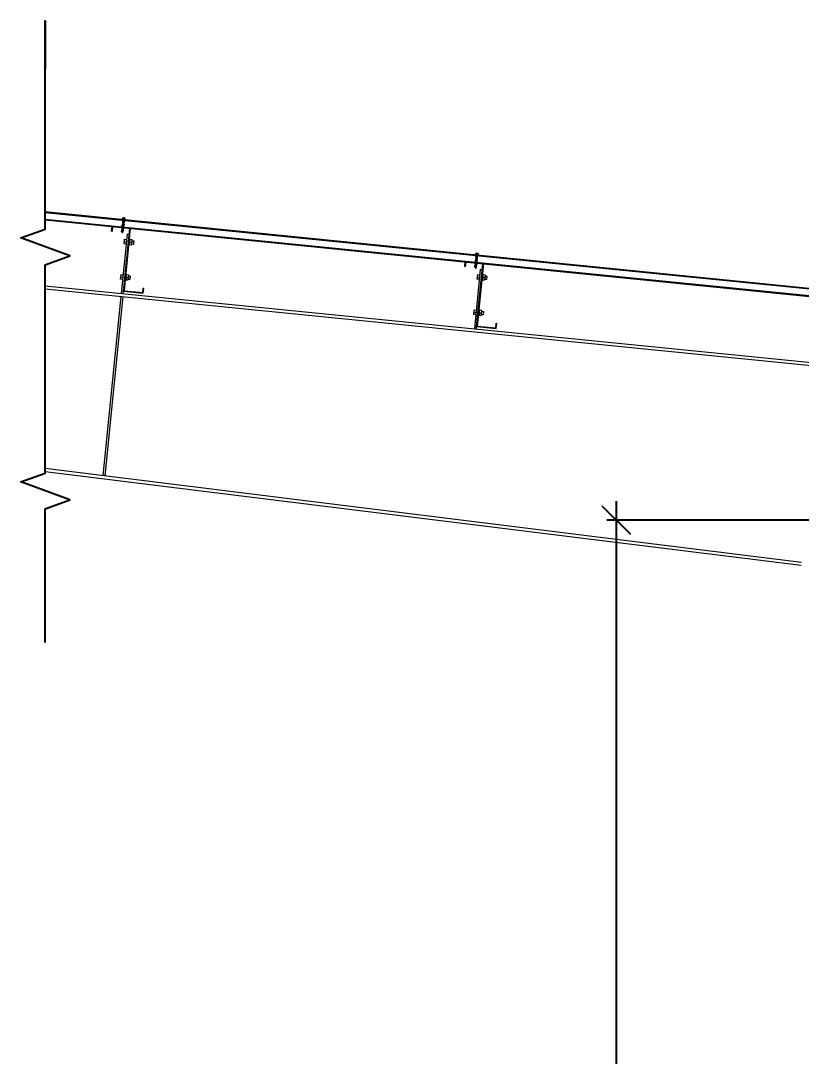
# Model space of a CAD drawing. Header units: inches. Extents: x 1359 to 46357, y -3807 to 191.
# Drawn here: x 23354.5 to 23395.6, y -838.7 to -784.2 of the extents above; entities that cross this region are included whole.
import ezdxf

# ---------------------------------------------------------------- set-up
doc = ezdxf.new("R2010")
doc.units = ezdxf.units.IN
doc.header["$MEASUREMENT"] = 0
doc.layers.add('Bolt', color=1, linetype='Continuous', lineweight=0)
doc.layers.add('S-STEEL-BEAM', color=3, linetype='Continuous', lineweight=0)
for name, color, linetype in [('flashing', 6, 'Continuous'), ('ROOFING', 4, 'Continuous'), ('STRUCTURE', 1, 'Continuous')]:
    doc.layers.add(name, color=color, linetype=linetype)
doc.styles.add('ST1', font='vntimeh.shx', dxfattribs={"width": 0.6})
doc.dimstyles.new('75', dxfattribs={"dimtxt": 3, "dimasz": 1.5, "dimexe": 0.5, "dimexo": 0.5, "dimgap": 1, "dimtad": 1, "dimdec": 0, "dimlfac": 75, "dimzin": 0, "dimdsep": 46, "dimtxsty": 'ST1', "dimblk": 'OBLIQUE', "dimcen": 1, "dimdle": 1, "dimclrd": 8, "dimclre": 8, "dimclrt": 3, "dimadec": 0, "dimazin": 0, "dimtfac": 1, "dimtdec": 0, "dimtix": 1, "dimtmove": 1, "dimatfit": 3, "dimfxl": 0, "dimtfill": 1, "dimtolj": 1, "dimtzin": 0, "dimlwd": -1, "dimlwe": -1, "dimarcsym": 1})

# ---------------------------------------------------------------- blocks, each defined once
blk = doc.blocks.new('*A154')
at = {"layer": 'S-STEEL-BEAM', "color": 2, "linetype": 'Continuous', "lineweight": 0}
for p, q in [((392.244, 305.264), (392.26, 305.429)), ((392.274, 305.412), (392.259, 305.262)), ((392.26, 305.429), (392.857, 305.37)), ((392.84, 305.356), (392.274, 305.412)), ((392.634, 303.298), (392.84, 305.356)), ((392.857, 305.37), (392.652, 303.313)), ((392.259, 305.262), (392.244, 305.264)), ((392.634, 303.298), (393.281, 303.234)), ((392.652, 303.313), (393.267, 303.251)), ((393.267, 303.251), (393.282, 303.401)), ((393.281, 303.234), (393.298, 303.4)), ((393.282, 303.401), (393.298, 303.4))]:
    blk.add_line(p, q, dxfattribs=at)
blk = doc.blocks.new('*A155')
at = {"layer": 'S-STEEL-BEAM', "color": 2, "linetype": 'Continuous', "lineweight": 0}
for p, q in [((403.852, 304.103), (403.869, 304.269)), ((403.868, 304.101), (403.852, 304.103)), ((403.883, 304.251), (403.868, 304.101)), ((403.869, 304.269), (404.466, 304.209)), ((404.449, 304.195), (403.883, 304.251)), ((404.243, 302.137), (404.449, 304.195)), ((404.466, 304.209), (404.26, 302.152)), ((404.243, 302.137), (404.89, 302.073)), ((404.26, 302.152), (404.876, 302.09)), ((404.876, 302.09), (404.891, 302.24)), ((404.89, 302.073), (404.906, 302.239)), ((404.891, 302.24), (404.906, 302.239))]:
    blk.add_line(p, q, dxfattribs=at)
blk = doc.blocks.new('*A177')
at = {"layer": 'S-STEEL-BEAM', "color": 2, "linetype": 'Continuous', "lineweight": 0}
for p, q in [((404.363, 304.01), (404.168, 302.061)), ((404.43, 304.003), (404.363, 304.01)), ((404.235, 302.054), (404.243, 302.137))]:
    blk.add_line(p, q, dxfattribs=at)
blk = doc.blocks.new('*A183')
at = {"layer": 'Bolt', "color": 7, "linetype": 'Continuous', "lineweight": 0}
for p, q in [((392.656, 304.854), (392.671, 305.003)), ((392.671, 305.003), (392.737, 304.997)), ((392.822, 305.013), (392.842, 305.011)), ((392.842, 305.011), (392.822, 304.812)), ((392.923, 304.982), (392.84, 304.99)), ((392.722, 304.847), (392.656, 304.854)), ((392.664, 304.928), (392.73, 304.922)), ((392.802, 304.814), (392.822, 304.812)), ((392.825, 304.833), (392.907, 304.825)), ((392.832, 304.912), (392.915, 304.903)), ((392.907, 304.825), (392.923, 304.982)), ((392.91, 304.854), (392.973, 304.847)), ((392.92, 304.953), (392.983, 304.947)), ((392.973, 304.847), (392.974, 304.854)), ((392.974, 304.854), (392.983, 304.947)), ((392.54, 303.693), (392.555, 303.842)), ((392.606, 303.686), (392.54, 303.693)), ((392.548, 303.768), (392.613, 303.761)), ((392.555, 303.842), (392.621, 303.836)), ((392.686, 303.653), (392.706, 303.651)), ((392.706, 303.852), (392.726, 303.85)), ((392.726, 303.85), (392.706, 303.651)), ((392.708, 303.672), (392.791, 303.664)), ((392.716, 303.751), (392.799, 303.742)), ((392.807, 303.821), (392.724, 303.83)), ((392.791, 303.664), (392.807, 303.821)), ((392.794, 303.693), (392.857, 303.686)), ((392.804, 303.792), (392.867, 303.786)), ((392.857, 303.686), (392.858, 303.693)), ((392.858, 303.693), (392.867, 303.786))]:
    blk.add_line(p, q, dxfattribs=at)
blk = doc.blocks.new('*A184')
at = {"layer": 'S-STEEL-BEAM', "color": 2, "linetype": 'Continuous', "lineweight": 0}
for p, q in [((392.754, 305.171), (392.56, 303.222)), ((392.821, 305.164), (392.754, 305.171)), ((392.626, 303.215), (392.634, 303.298))]:
    blk.add_line(p, q, dxfattribs=at)
blk = doc.blocks.new('*A185')
at = {"layer": 'Bolt', "color": 7, "linetype": 'Continuous', "lineweight": 0}
for p, q in [((404.265, 303.693), (404.28, 303.842)), ((404.331, 303.686), (404.265, 303.693)), ((404.273, 303.768), (404.338, 303.761)), ((404.28, 303.842), (404.346, 303.836)), ((404.41, 303.653), (404.431, 303.651)), ((404.43, 303.852), (404.451, 303.85)), ((404.451, 303.85), (404.431, 303.651)), ((404.433, 303.672), (404.516, 303.664)), ((404.441, 303.751), (404.524, 303.742)), ((404.532, 303.821), (404.449, 303.829)), ((404.516, 303.664), (404.532, 303.821)), ((404.519, 303.693), (404.582, 303.686)), ((404.529, 303.792), (404.592, 303.786)), ((404.582, 303.686), (404.583, 303.693)), ((404.583, 303.693), (404.592, 303.786)), ((404.149, 302.532), (404.164, 302.681)), ((404.157, 302.607), (404.222, 302.6)), ((404.164, 302.681), (404.23, 302.675)), ((404.314, 302.691), (404.335, 302.689)), ((404.335, 302.689), (404.315, 302.49)), ((404.416, 302.66), (404.333, 302.669)), ((404.4, 302.503), (404.416, 302.66)), ((404.413, 302.631), (404.476, 302.625)), ((404.467, 302.532), (404.476, 302.625)), ((404.215, 302.525), (404.149, 302.532)), ((404.294, 302.492), (404.315, 302.49)), ((404.317, 302.511), (404.4, 302.503)), ((404.325, 302.59), (404.408, 302.582)), ((404.403, 302.532), (404.466, 302.525)), ((404.466, 302.525), (404.467, 302.532))]:
    blk.add_line(p, q, dxfattribs=at)
blk = doc.blocks.new('*A175')
at = {"layer": 'S-STEEL-BEAM', "color": 2, "linetype": 'Continuous', "lineweight": 0}
for p, q in [((391.969, 297.236), (392.558, 303.122)), ((392.608, 303.117), (392.019, 297.23)), ((392.019, 297.23), (391.994, 297.233))]:
    blk.add_line(p, q, dxfattribs=at)
blk = doc.blocks.new('_Oblique')
at = {"color": 0, "linetype": 'ByBlock', "lineweight": -2}
blk.add_line((-0.5, -0.5), (0.5, 0.5), dxfattribs=at)
blk = doc.blocks.new('*D313')
at = {"layer": 'Defpoints', "color": 0, "transparency": 16777216}
for p in [(23385.88, -810.51), (23408.76, -810.51), (23408.76, -896.517)]:
    blk.add_point(p, dxfattribs=at)
at = {"layer": 'flashing', "color": 8, "linetype": 'Continuous', "transparency": 16777216}
for p, q in [((23385.88, -897.517), (23385.88, -809.51)), ((23408.26, -810.51), (23385.38, -810.51)), ((23408.26, -896.517), (23385.38, -896.517))]:
    blk.add_line(p, q, dxfattribs=at)
at = {"layer": 'flashing', "color": 8, "transparency": 16777216, "xscale": 1.5, "yscale": 1.5, "zscale": 1.5}
for p, rotation in [((23385.88, -810.51), 90), ((23385.88, -896.517), 270)]:
    blk.add_blockref('_Oblique', p, dxfattribs=dict(at, rotation=rotation))
at = {"layer": 'flashing', "color": 3, "transparency": 16777216, "insert": (23383.38, -853.514), "char_height": 3, "attachment_point": 5, "rotation": 90, "style": 'ST1', "bg_fill": 3, "box_fill_scale": 1.25, "bg_fill_color": 256, "bg_fill_true_color": 13158600, "bg_fill_transparency": 0}
blk.add_mtext('\\A1;6450', dxfattribs=at)
blk = doc.blocks.new('A$C26A6701F')
at = {"layer": 'STRUCTURE', "color": 1, "linetype": 'Continuous'}
for p, q in [((0, 17.2), (1.3, 17.5)), ((0, 17.1), (0, 17.2)), ((0, 17.2), (4, 17.2)), ((4, 17.1), (0, 17.1)), ((3.9, 16.7), (0.1, 16.7)), ((0.4, 17.8), (3.6, 17.8)), ((0.4, 17.6), (1.2, 17.6)), ((0.9, 17.8), (0.9, 18.8)), ((1, 17.8), (1, 18.6)), ((1.1, 18.9), (2.9, 18.9)), ((1.2, 16.7), (1.1, 16.7)), ((1.1, 16.7), (1.4, 16.6)), ((1.1, 16.7), (1.4, 16.7)), ((1.1, 16.2), (2.9, 16.5)), ((1.4, 16.4), (1.1, 16.2)), ((1.1, 16.2), (1.4, 16.1)), ((1.1, 15.7), (2.9, 16)), ((1.4, 15.9), (1.1, 15.7)), ((1.1, 15.7), (1.4, 15.6)), ((1.4, 15.5), (1.1, 15.2)), ((1.1, 15.2), (2.9, 15.5)), ((1.1, 15.2), (1.4, 15.1)), ((1.4, 15), (1.1, 14.8)), ((1.1, 14.8), (2.9, 15)), ((1.1, 14.8), (1.4, 14.7)), ((1.1, 14.3), (2.9, 14.6)), ((1.4, 14.5), (1.1, 14.3)), ((1.1, 14.3), (1.4, 14.2)), ((1.1, 13.8), (2.9, 14.1)), ((1.4, 14), (1.1, 13.8)), ((1.1, 13.8), (1.4, 13.7)), ((1.1, 13.3), (2.9, 13.6)), ((1.2, 17.6), (2.8, 17.6)), ((1.3, 17.5), (1.3, 17.6)), ((1.3, 17.5), (2.7, 17.5)), ((1.4, 16.6), (2.4, 16.7)), ((2.7, 16.6), (1.4, 16.4)), ((1.4, 16.4), (1.4, 16.6)), ((1.4, 16.1), (2.7, 16.3)), ((2.7, 16.1), (1.4, 15.9)), ((1.4, 15.9), (1.4, 16.1)), ((1.4, 15.6), (2.7, 15.8)), ((2.7, 15.6), (1.4, 15.5)), ((1.4, 15.5), (1.4, 15.6)), ((1.4, 15.1), (2.7, 15.3)), ((2.7, 15.2), (1.4, 15)), ((1.4, 15), (1.4, 15.1)), ((1.4, 14.7), (2.7, 14.9)), ((2.7, 14.7), (1.4, 14.5)), ((1.4, 14.5), (1.4, 14.7)), ((1.4, 14.2), (2.7, 14.4)), ((2.7, 14.2), (1.4, 14)), ((1.4, 14), (1.4, 14.2)), ((1.4, 13.7), (2.7, 13.9)), ((2.7, 13.7), (1.4, 13.6)), ((1.4, 13.6), (1.4, 13.7)), ((1.9, 18.6), (2, 17.8)), ((2, 17.8), (2.1, 18.6)), ((2.7, 17.5), (2.7, 17.6)), ((2.7, 17.5), (4, 17.2)), ((2.7, 16.6), (2.7, 16.7)), ((2.7, 16.6), (2.9, 16.5)), ((2.7, 16.3), (2.9, 16.5)), ((2.7, 16.1), (2.7, 16.3)), ((2.7, 16.1), (2.9, 16)), ((2.7, 15.8), (2.9, 16)), ((2.7, 15.6), (2.7, 15.8)), ((2.7, 15.6), (2.9, 15.5)), ((2.7, 15.3), (2.9, 15.5)), ((2.7, 15.2), (2.7, 15.3)), ((2.7, 15.2), (2.9, 15)), ((2.7, 14.9), (2.9, 15)), ((2.7, 14.7), (2.7, 14.9)), ((2.7, 14.7), (2.9, 14.6)), ((2.7, 14.4), (2.9, 14.6)), ((2.7, 14.2), (2.7, 14.4)), ((2.7, 14.2), (2.9, 14.1)), ((2.7, 13.9), (2.9, 14.1)), ((2.7, 13.7), (2.7, 13.9)), ((2.7, 13.7), (2.9, 13.6)), ((2.7, 13.4), (2.9, 13.6)), ((2.8, 17.6), (3.6, 17.6)), ((3, 18.6), (3, 17.8)), ((3.1, 17.8), (3.1, 18.8)), ((4, 17.2), (4, 17.1)), ((1, 6.2), (2.8, 6.5)), ((1.3, 6.4), (1, 6.2)), ((1, 6.2), (1.3, 6.1)), ((1.3, 6), (1, 5.8)), ((1, 5.8), (2.8, 6)), ((1, 5.8), (1.3, 5.6)), ((1, 5.3), (2.8, 5.6)), ((1.3, 5.5), (1, 5.3)), ((1, 5.3), (1.3, 5.2)), ((1, 4.8), (2.8, 5.1)), ((1.3, 5), (1, 4.8)), ((1, 4.8), (1.3, 4.7)), ((1, 4.3), (2.8, 4.6)), ((1.3, 4.5), (1, 4.3)), ((1, 4.3), (1.3, 4.2)), ((1.3, 4.1), (1, 3.9)), ((1, 3.9), (2.8, 4.1)), ((1, 3.9), (1.3, 3.8)), ((1.3, 3.6), (1, 3.4)), ((1, 3.4), (2.3, 3.6)), ((1, 3.4), (1.3, 3.3)), ((1.4, 13.6), (1.1, 13.3)), ((1.1, 13.3), (1.4, 13.2)), ((1.1, 12.9), (2.9, 13.2)), ((1.4, 13.1), (1.1, 12.9)), ((1.1, 12.9), (1.4, 12.8)), ((1.1, 12.4), (2.9, 12.7)), ((1.4, 12.6), (1.1, 12.4)), ((1.1, 12.4), (1.4, 12.3)), ((1.1, 11.9), (2.9, 12.2)), ((1.4, 12.1), (1.1, 11.9)), ((1.1, 11.9), (1.4, 11.8)), ((1.4, 11.7), (1.1, 11.5)), ((1.1, 11.5), (2.9, 11.7)), ((1.1, 11.5), (1.4, 11.3)), ((1.1, 11), (2.9, 11.3)), ((1.4, 11.2), (1.1, 11)), ((1.1, 11), (1.3, 10.9)), ((1.1, 10.5), (2.9, 10.8)), ((1.4, 10.7), (1.1, 10.5)), ((1.1, 10.5), (1.3, 10.4)), ((1.1, 10), (2.9, 10.3)), ((1.3, 10.2), (1.1, 10)), ((1.1, 10), (1.3, 9.9)), ((1.3, 9.8), (1.1, 9.6)), ((1.1, 9.6), (2.9, 9.8)), ((1.1, 9.6), (1.3, 9.4)), ((1.1, 9.1), (2.8, 9.4)), ((1.3, 9.3), (1.1, 9.1)), ((1.1, 9.1), (1.3, 9)), ((1.1, 8.6), (2.8, 8.9)), ((1.3, 8.8), (1.1, 8.6)), ((1.1, 8.6), (1.3, 8.5)), ((1.1, 8.1), (2.8, 8.4)), ((1.3, 8.3), (1.1, 8.1)), ((1.1, 8.1), (1.3, 8)), ((1.3, 7.9), (1.1, 7.7)), ((1.1, 7.7), (2.8, 7.9)), ((1.1, 7.7), (1.3, 7.5)), ((1.1, 7.2), (2.8, 7.5)), ((1.3, 7.4), (1.1, 7.2)), ((1.1, 7.2), (1.3, 7.1)), ((1.1, 6.7), (2.8, 7)), ((1.3, 6.9), (1.1, 6.7)), ((1.1, 6.7), (1.3, 6.6)), ((1.3, 10.7), (1.3, 10.9)), ((1.3, 10.4), (2.7, 10.6)), ((2.7, 10.4), (1.3, 10.2)), ((1.3, 10.2), (1.3, 10.4)), ((1.3, 9.9), (2.7, 10.1)), ((2.7, 9.9), (1.3, 9.8)), ((1.3, 9.9), (1.3, 9.8)), ((1.3, 9.4), (2.7, 9.6)), ((2.6, 9.5), (1.3, 9.3)), ((1.3, 9.3), (1.3, 9.4)), ((1.3, 9), (2.7, 9.2)), ((2.6, 9), (1.3, 8.8)), ((1.3, 8.8), (1.3, 9)), ((1.3, 8.5), (2.7, 8.7)), ((2.6, 8.5), (1.3, 8.3)), ((1.3, 8.3), (1.3, 8.5)), ((1.3, 8), (2.7, 8.2)), ((2.6, 8), (1.3, 7.9)), ((1.3, 7.9), (1.3, 8)), ((1.3, 7.5), (2.7, 7.7)), ((2.6, 7.6), (1.3, 7.4)), ((1.3, 7.4), (1.3, 7.5)), ((1.3, 7.1), (2.7, 7.3)), ((2.6, 7.1), (1.3, 6.9)), ((1.3, 6.9), (1.3, 7.1)), ((1.3, 6.6), (2.7, 6.8)), ((2.6, 6.6), (1.3, 6.4)), ((1.3, 6.4), (1.3, 6.6)), ((1.3, 6.1), (2.6, 6.3)), ((2.6, 6.1), (1.3, 6)), ((1.3, 6), (1.3, 6.1)), ((1.3, 5.6), (2.6, 5.8)), ((2.6, 5.7), (1.3, 5.5)), ((1.3, 5.5), (1.3, 5.6)), ((1.3, 5.2), (2.6, 5.4)), ((2.6, 5.2), (1.3, 5)), ((1.3, 5), (1.3, 5.2)), ((1.3, 4.7), (2.6, 4.9)), ((2.6, 4.7), (1.3, 4.5)), ((1.3, 4.5), (1.3, 4.7)), ((1.3, 4.2), (2.6, 4.4)), ((2.6, 4.3), (1.3, 4.1)), ((1.3, 4.1), (1.3, 4.2)), ((1.3, 3.8), (2.6, 3.9)), ((1.3, 3.6), (1.3, 3.8)), ((2.3, 3.7), (1.3, 3.6)), ((1.3, 3.3), (2.2, 3.4)), ((1.3, 0.6), (1.3, 3.3)), ((1.3, 0.6), (1.4, 0.8)), ((1.3, 0.6), (1.9, 0)), ((1.4, 13.2), (2.7, 13.4)), ((2.7, 13.3), (1.4, 13.1)), ((1.4, 13.2), (1.4, 13.1)), ((1.4, 12.8), (2.7, 13)), ((2.7, 12.8), (1.4, 12.6)), ((1.4, 12.6), (1.4, 12.8)), ((1.4, 12.3), (2.7, 12.5)), ((2.7, 12.3), (1.4, 12.1)), ((1.4, 12.1), (1.4, 12.3)), ((1.4, 11.8), (2.7, 12)), ((2.7, 11.8), (1.4, 11.7)), ((1.4, 11.7), (1.4, 11.8)), ((1.4, 11.3), (2.7, 11.5)), ((2.7, 11.4), (1.4, 11.2)), ((1.4, 11.2), (1.4, 11.3)), ((1.3, 10.9), (2.7, 11.1)), ((2.7, 10.9), (1.4, 10.7)), ((1.7, 0.8), (2, 0)), ((2, 0), (2.6, 0.6)), ((2, 0.1), (2.3, 0.6)), ((2.4, 1), (2.6, 3.7)), ((2.6, 3.8), (2.5, 3.8)), ((2.5, 3.6), (2.8, 3.7)), ((2.5, 3.5), (2.6, 3.5)), ((2.6, 9.5), (2.7, 9.6)), ((2.6, 9.5), (2.8, 9.4)), ((2.6, 9), (2.6, 9.2)), ((2.6, 9), (2.8, 8.9)), ((2.6, 8.5), (2.6, 8.7)), ((2.6, 8.5), (2.8, 8.4)), ((2.6, 8), (2.6, 8.2)), ((2.6, 8), (2.8, 7.9)), ((2.6, 7.6), (2.6, 7.7)), ((2.6, 7.6), (2.8, 7.5)), ((2.6, 7.1), (2.6, 7.3)), ((2.6, 7.1), (2.8, 7)), ((2.6, 6.6), (2.6, 6.8)), ((2.6, 6.6), (2.8, 6.5)), ((2.6, 6.3), (2.8, 6.5)), ((2.6, 6.1), (2.6, 6.3)), ((2.6, 6.1), (2.8, 6)), ((2.6, 5.8), (2.8, 6)), ((2.6, 5.7), (2.6, 5.8)), ((2.6, 5.7), (2.8, 5.6)), ((2.6, 5.4), (2.8, 5.6)), ((2.6, 5.2), (2.6, 5.4)), ((2.6, 5.2), (2.8, 5.1)), ((2.6, 4.9), (2.8, 5.1)), ((2.6, 4.7), (2.6, 4.9)), ((2.6, 4.7), (2.8, 4.6)), ((2.6, 4.4), (2.8, 4.6)), ((2.6, 4.3), (2.6, 4.4)), ((2.8, 4.1), (2.6, 4.3)), ((2.6, 3.9), (2.8, 4.1)), ((2.6, 3.8), (2.6, 3.9)), ((2.8, 3.7), (2.6, 3.8)), ((2.6, 3.5), (2.8, 3.7)), ((2.6, 0.6), (2.6, 3.5)), ((2.7, 13.4), (2.7, 13.3)), ((2.7, 13.3), (2.9, 13.2)), ((2.7, 13), (2.9, 13.2)), ((2.7, 12.8), (2.7, 13)), ((2.7, 12.8), (2.9, 12.7)), ((2.7, 12.5), (2.9, 12.7)), ((2.7, 12.3), (2.7, 12.5)), ((2.7, 12.3), (2.9, 12.2)), ((2.7, 12), (2.9, 12.2)), ((2.7, 11.8), (2.7, 12)), ((2.7, 11.8), (2.9, 11.7)), ((2.7, 11.5), (2.9, 11.7)), ((2.7, 11.4), (2.7, 11.5)), ((2.7, 11.4), (2.9, 11.3)), ((2.7, 11.1), (2.9, 11.3)), ((2.7, 10.9), (2.7, 11.1)), ((2.7, 10.9), (2.9, 10.8)), ((2.7, 10.6), (2.9, 10.8)), ((2.7, 10.4), (2.7, 10.6)), ((2.7, 10.4), (2.9, 10.3)), ((2.7, 10.1), (2.9, 10.3)), ((2.7, 10.1), (2.7, 9.9)), ((2.7, 9.9), (2.9, 9.8)), ((2.7, 9.6), (2.9, 9.8)), ((2.7, 9.2), (2.8, 9.4)), ((2.7, 8.7), (2.8, 8.9)), ((2.7, 8.2), (2.8, 8.4)), ((2.7, 7.7), (2.8, 7.9)), ((2.7, 7.3), (2.8, 7.5)), ((2.7, 6.8), (2.8, 7))]:
    blk.add_line(p, q, dxfattribs=at)
for centre, major_axis, ratio, start_param, end_param in [((-1.1, 16.7), (-0.822, 0.822), 1, 3.915086, 4.236522), ((0.4, 17.7), (0.0956, 0.0956), 1, 0.954633, 3.757756), ((1.1, 18.8), (-0.0943, 0.0943), 1, -0.785398, 0.785398), ((1.5, 18), (0.508, 0.508), 1, 0.131933, 1.438864), ((2.5, 18), (0.508, 0.508), 1, 0.131933, 1.438864), ((2.9, 18.8), (-0.0943, 0.0943), 1, 3.926991, 5.497787), ((3.6, 17.7), (-0.1, 0.1), 1, 2.701137, 5.152845), ((5.1, 16.7), (-1.15, 0.17), 0.90746, -0.177273, 0.177273), ((1.5, 0.7), (0.111, 0.111), 1, 6.085329, 8.011019), ((1.9, 0.1), (0.0625, 0.0625), 1, 3.247504, 4.535451), ((1.8, 3.7), (0.363, 0.363), 1, 4.808661, 5.407478), ((2.4, 3.7), (0.0836, 0.0836), 1, 5.766736, 8.502032), ((1.8, 1), (0.416, 0.416), 1, 4.859665, 5.449971)]:
    blk.add_ellipse(centre, major_axis=major_axis, ratio=ratio, start_param=start_param, end_param=end_param, dxfattribs=at)

msp = doc.modelspace()

# ---------------------------------------------------------------- linework, layer by layer
at = {"color": 74, "linetype": 'Continuous'}
msp.add_lwpolyline([(23355.8317, -816.9401), (23355.8317, -809.8996), (23357.1196, -809.4309), (23354.5438, -808.4934), (23355.8317, -808.0246), (23355.8317, -800.5882), (23355.8317, -797.0679), (23357.1196, -796.5992), (23354.5438, -795.6617), (23355.8317, -795.1929), (23355.8317, -784.2363), (23355.8317, -786.8071)], dxfattribs=at)
at = {"layer": 'ROOFING', "color": 3}
for p, q in [((23355.8317, -794.2934), (23410.4389, -799.7545)), ((23355.8317, -794.3068), (23410.4376, -799.7678)), ((23355.8317, -794.682), (23410.1291, -800.1121)), ((23355.8317, -794.6954), (23410.1618, -800.1288))]:
    msp.add_line(p, q, dxfattribs=at)
at = {"layer": 'S-STEEL-BEAM', "color": 2, "linetype": 'Continuous', "lineweight": 0}
for p, q in [((23355.8317, -798.1794), (23404.9148, -803.088)), ((23355.8317, -798.3402), (23404.9148, -803.2488)), ((23355.8317, -807.7738), (23395.6135, -812.7169)), ((23355.8317, -807.9351), (23395.5937, -812.8757))]:
    msp.add_line(p, q, dxfattribs=at)

# ---------------------------------------------------------------- block references
at = {"lineweight": 0, "xscale": 1.599999999998545, "yscale": 1.600000000000364, "zscale": 1.6}
for name in ['*A154', '*A184', '*A183', '*A155', '*A185', '*A177', '*A175']:
    msp.add_blockref(name, (22731.7367, -1283.7347), dxfattribs=at)
at = {"color": 9, "linetype": 'Continuous', "xscale": 0.04000000000039604, "yscale": 0.04000000000039604, "zscale": 0.04000000000039604, "rotation": 354.2894068539773}
for p in [(23359.8167, -795.3637), (23378.3907, -797.2212)]:
    msp.add_blockref('A$C26A6701F', p, dxfattribs=at)

# ---------------------------------------------------------------- next in the draw order: dimensions: what is measured, and where the dimension line sits
at = {"layer": 'flashing'}
dim = msp.add_linear_dim(base=(23385.8796, -810.5104), p1=(23408.7603, -896.5169), p2=(23408.7603, -810.5104), angle=90, dimstyle='75', dxfattribs=at)
dim.commit()
dim.dimension.update_dxf_attribs({"geometry": '*D313', "text_midpoint": (23383.3796, -853.5137)})

doc.saveas('drawing.dxf')
